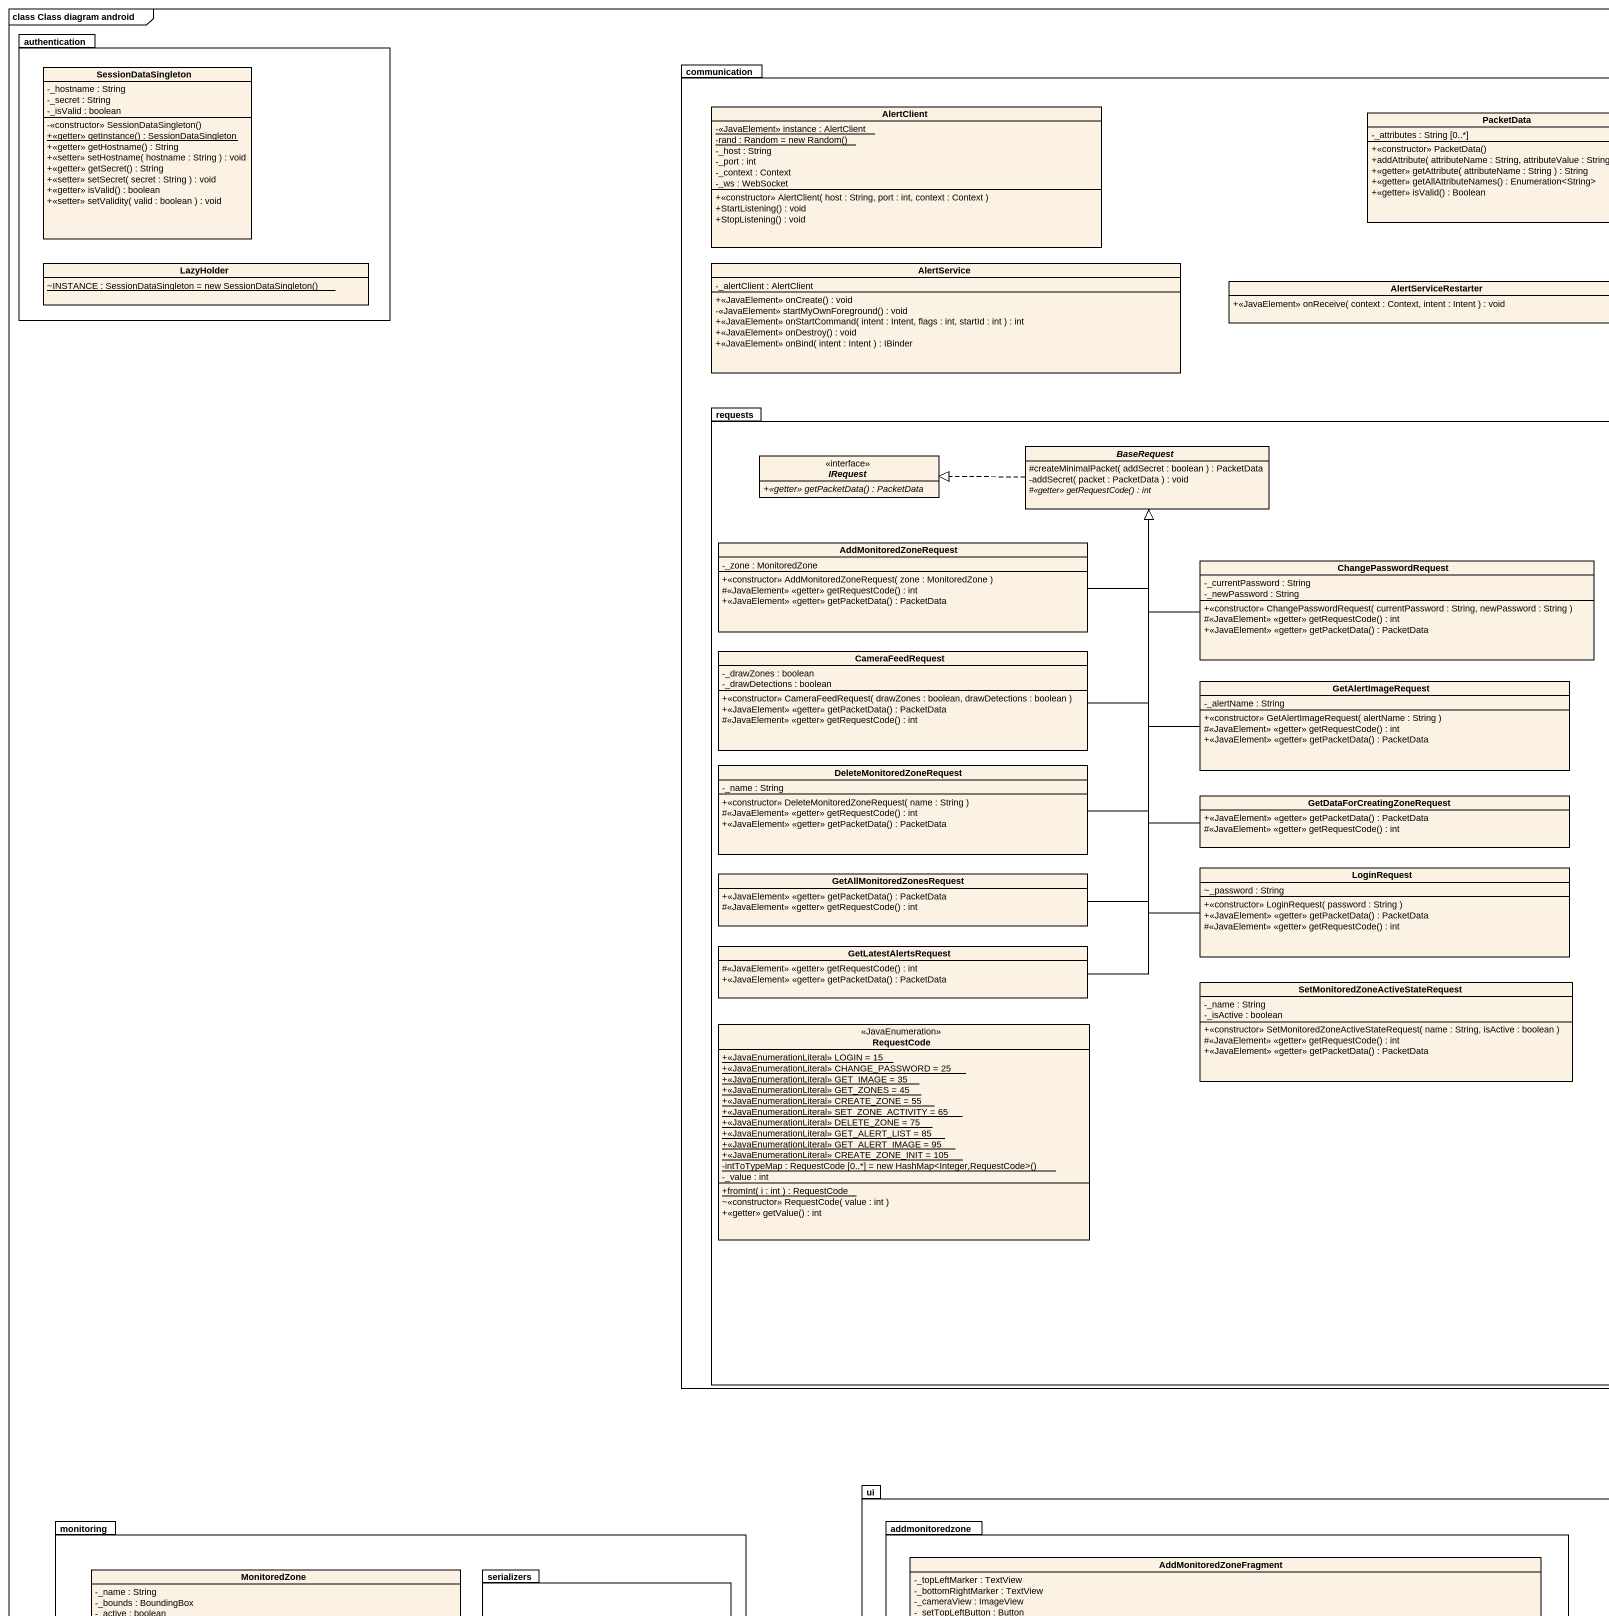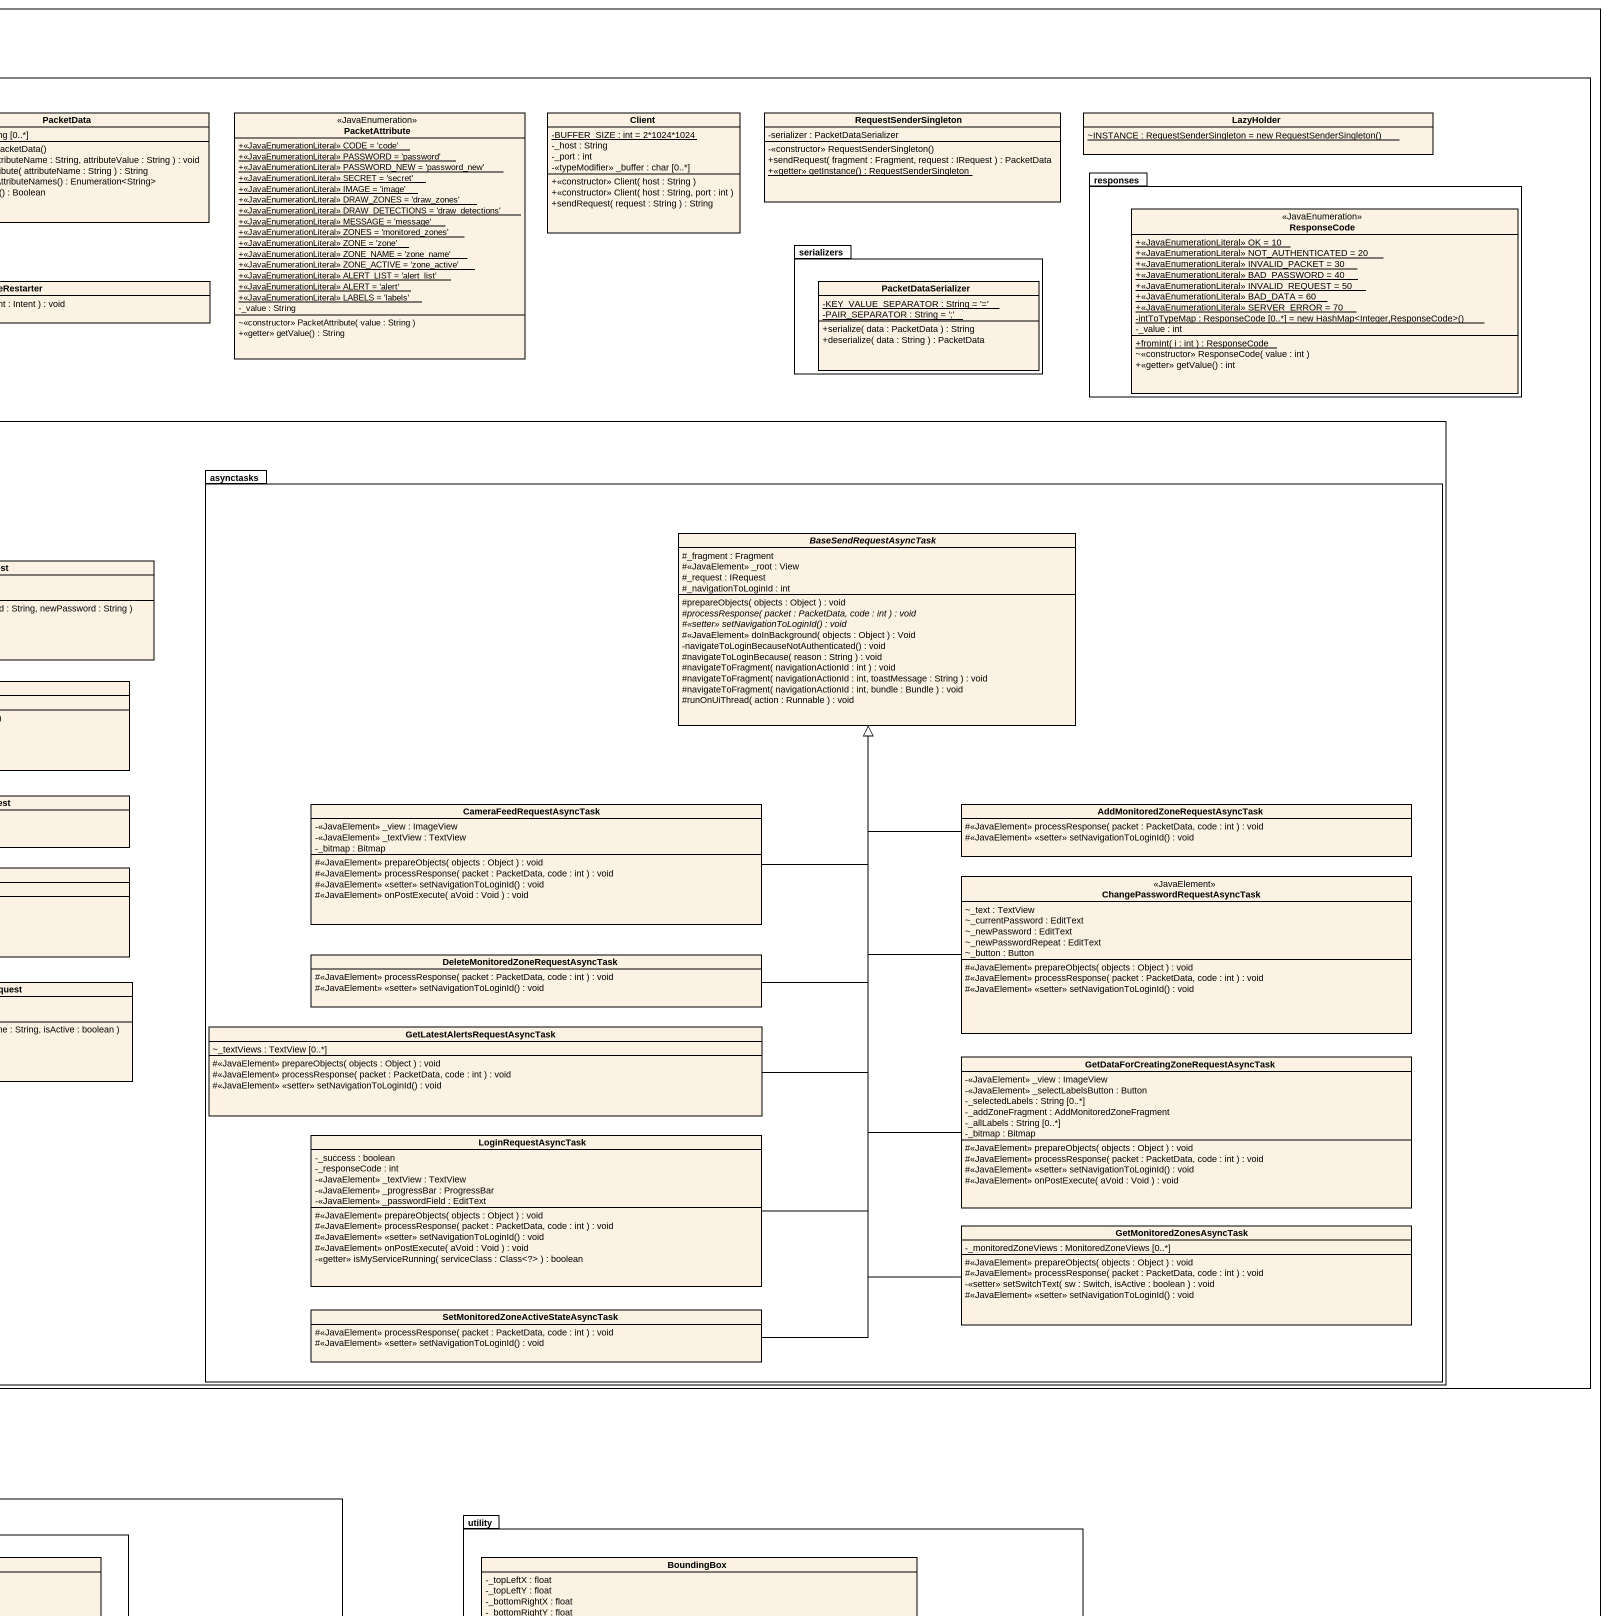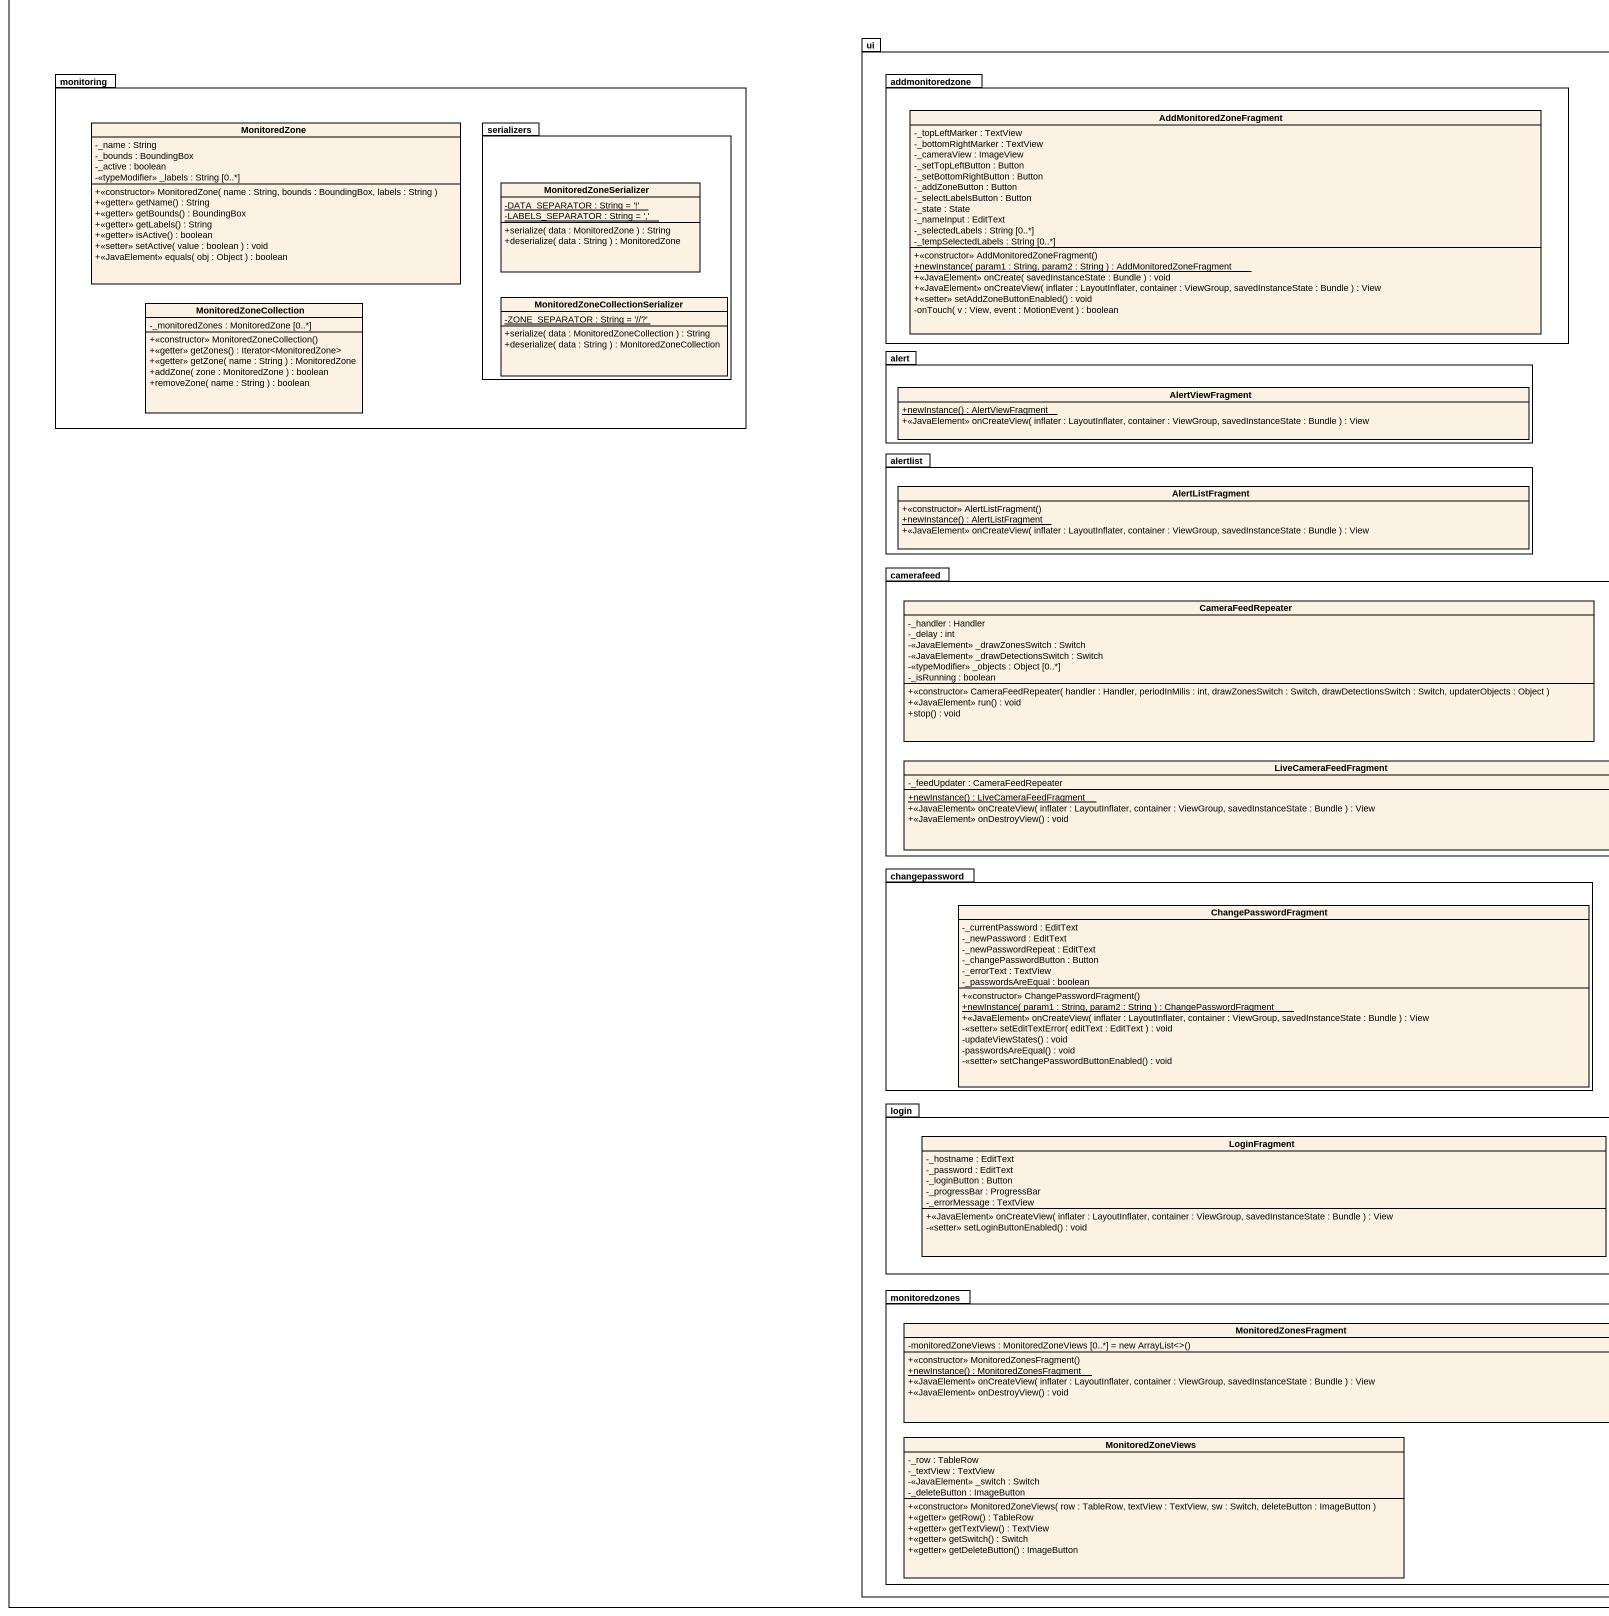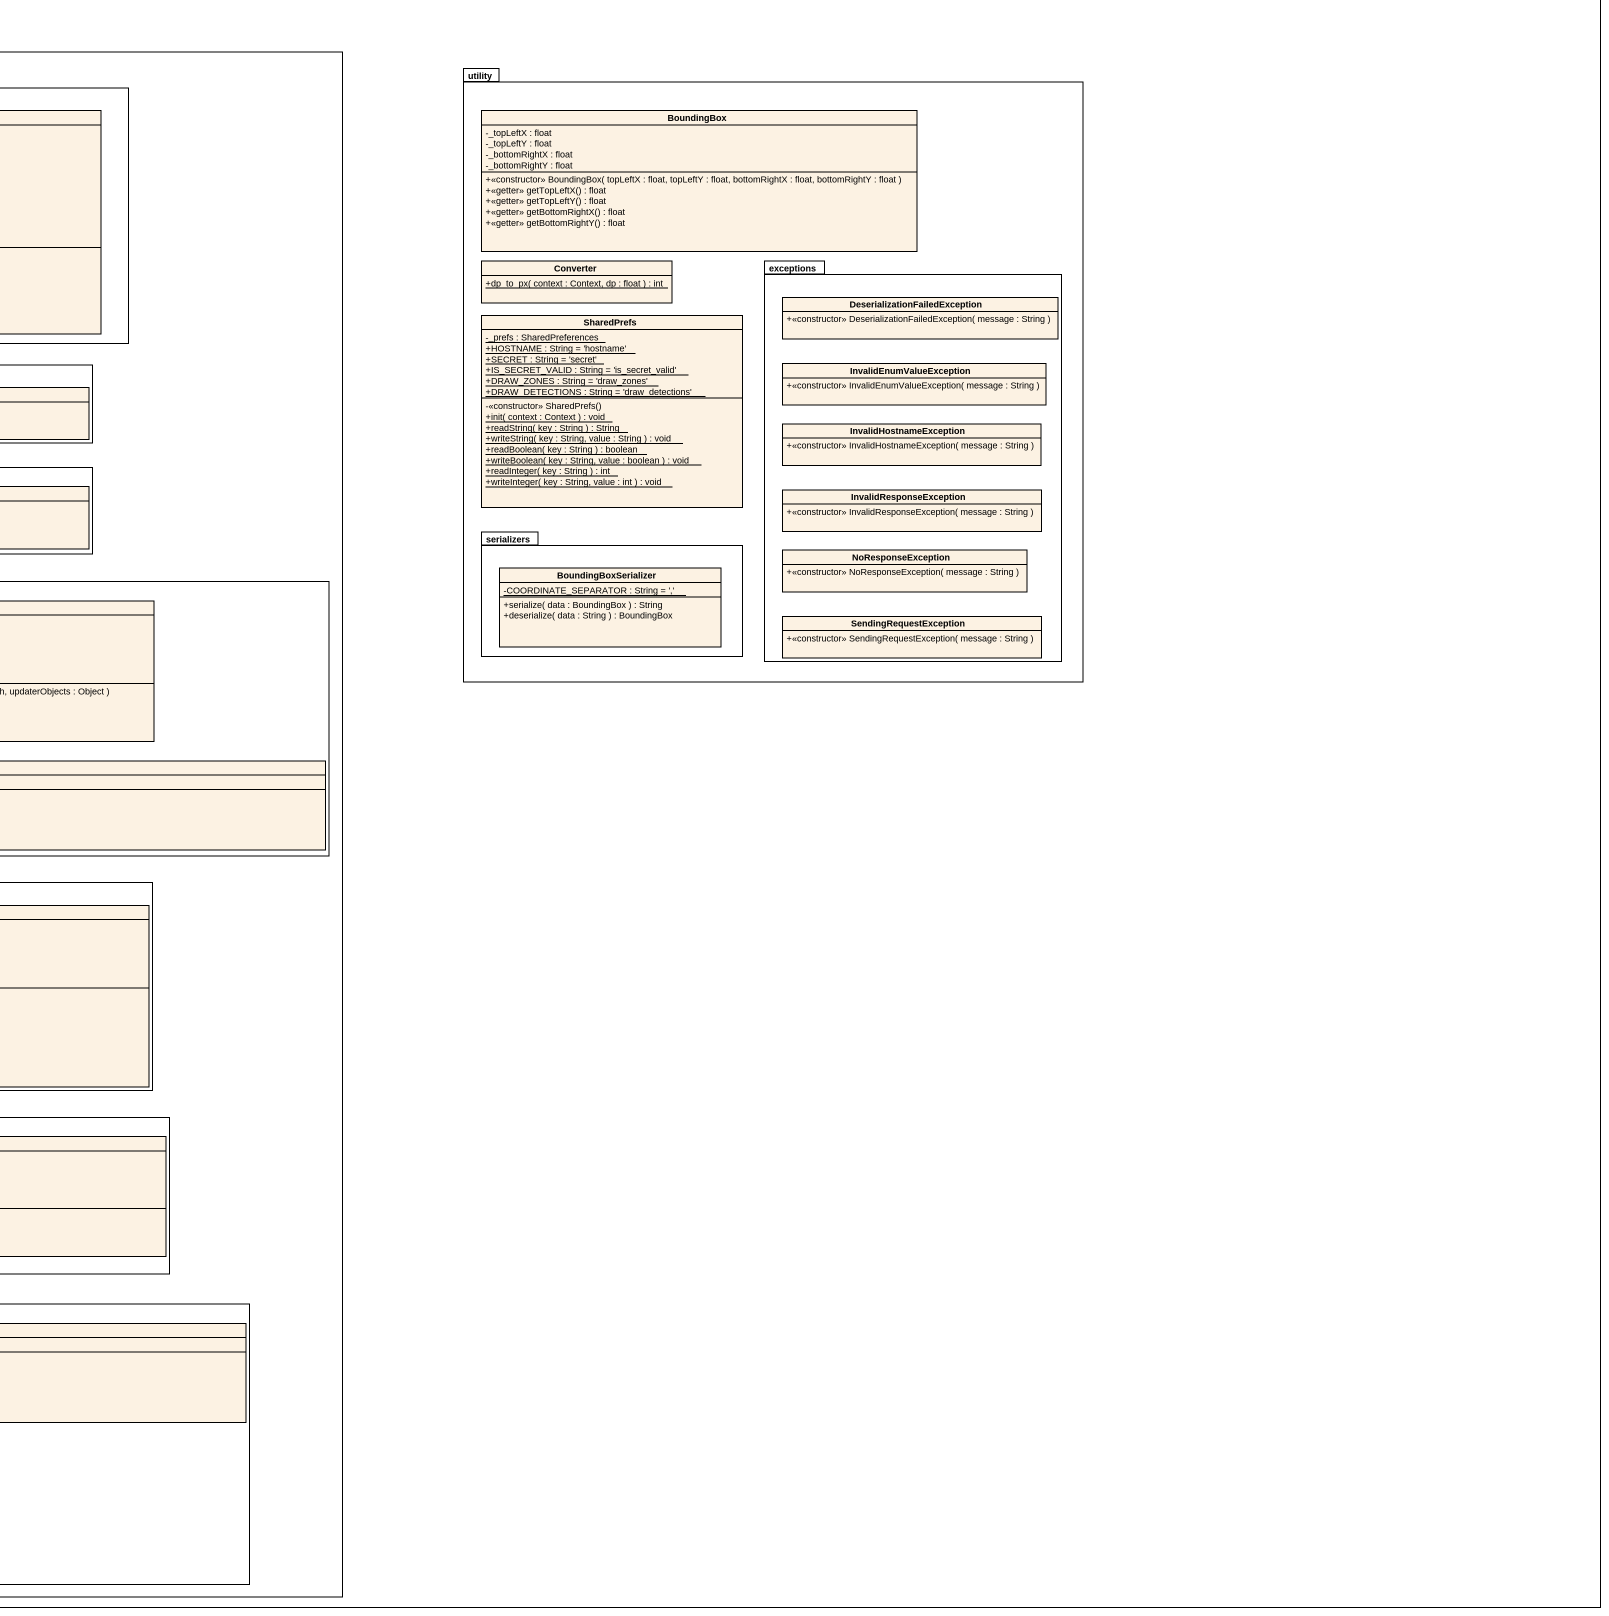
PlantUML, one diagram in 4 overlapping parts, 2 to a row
@startuml
mainframe class Class diagram android
hide circle
hide empty members
skinparam classAttributeIconSize 0
package authentication {
  class SessionDataSingleton {
    -_hostname : String
    -_secret : String
    -_isValid : boolean
    -<<constructor>> SessionDataSingleton()
    {static} +<<getter>> getInstance() : SessionDataSingleton
    +<<getter>> getHostname() : String
    +<<setter>> setHostname( hostname : String ) : void
    +<<getter>> getSecret() : String
    +<<setter>> setSecret( secret : String ) : void
    +<<getter>> isValid() : boolean
    +<<setter>> setValidity( valid : boolean ) : void
  }
  class "LazyHolder" as LazyHolder_2 {
    {static} {field} ~INSTANCE : SessionDataSingleton = new SessionDataSingleton()
  }
}
package communication {
  class AlertClient {
    {static} -<<JavaElement>> instance : AlertClient
    {static} {field} -rand : Random = new Random()
    -_host : String
    -_port : int
    -_context : Context
    -_ws : WebSocket
    +<<constructor>> AlertClient( host : String, port : int, context : Context )
    +StartListening() : void
    +StopListening() : void
  }
  class PacketData {
    -_attributes : String [0..*]
    +<<constructor>> PacketData()
    +addAttribute( attributeName : String, attributeValue : String ) : void
    +<<getter>> getAttribute( attributeName : String ) : String
    +<<getter>> getAllAttributeNames() : Enumeration<String>
    +<<getter>> isValid() : Boolean
  }
  class PacketAttribute <<JavaEnumeration>> {
    {static} +<<JavaEnumerationLiteral>> CODE = 'code'
    {static} +<<JavaEnumerationLiteral>> PASSWORD = 'password'
    {static} +<<JavaEnumerationLiteral>> PASSWORD_NEW = 'password_new'
    {static} +<<JavaEnumerationLiteral>> SECRET = 'secret'
    {static} +<<JavaEnumerationLiteral>> IMAGE = 'image'
    {static} +<<JavaEnumerationLiteral>> DRAW_ZONES = 'draw_zones'
    {static} +<<JavaEnumerationLiteral>> DRAW_DETECTIONS = 'draw_detections'
    {static} +<<JavaEnumerationLiteral>> MESSAGE = 'message'
    {static} +<<JavaEnumerationLiteral>> ZONES = 'monitored_zones'
    {static} +<<JavaEnumerationLiteral>> ZONE = 'zone'
    {static} +<<JavaEnumerationLiteral>> ZONE_NAME = 'zone_name'
    {static} +<<JavaEnumerationLiteral>> ZONE_ACTIVE = 'zone_active'
    {static} +<<JavaEnumerationLiteral>> ALERT_LIST = 'alert_list'
    {static} +<<JavaEnumerationLiteral>> ALERT = 'alert'
    {static} +<<JavaEnumerationLiteral>> LABELS = 'labels'
    -_value : String
    ~<<constructor>> PacketAttribute( value : String )
    +<<getter>> getValue() : String
  }
  class Client {
    {static} -BUFFER_SIZE : int = 2*1024*1024
    -_host : String
    -_port : int
    -<<typeModifier>> _buffer : char [0..*]
    +<<constructor>> Client( host : String )
    +<<constructor>> Client( host : String, port : int )
    +sendRequest( request : String ) : String
  }
  class RequestSenderSingleton {
    -serializer : PacketDataSerializer
    -<<constructor>> RequestSenderSingleton()
    +sendRequest( fragment : Fragment, request : IRequest ) : PacketData
    {static} +<<getter>> getInstance() : RequestSenderSingleton
  }
  class LazyHolder {
    {static} {field} ~INSTANCE : RequestSenderSingleton = new RequestSenderSingleton()
  }
  package responses {
    class ResponseCode <<JavaEnumeration>> {
      {static} +<<JavaEnumerationLiteral>> OK = 10
      {static} +<<JavaEnumerationLiteral>> NOT_AUTHENTICATED = 20
      {static} +<<JavaEnumerationLiteral>> INVALID_PACKET = 30
      {static} +<<JavaEnumerationLiteral>> BAD_PASSWORD = 40
      {static} +<<JavaEnumerationLiteral>> INVALID_REQUEST = 50
      {static} +<<JavaEnumerationLiteral>> BAD_DATA = 60
      {static} +<<JavaEnumerationLiteral>> SERVER_ERROR = 70
      {static} {field} -intToTypeMap : ResponseCode [0..*] = new HashMap<Integer,ResponseCode>()
      -_value : int
      {static} +fromInt( i : int ) : ResponseCode
      ~<<constructor>> ResponseCode( value : int )
      +<<getter>> getValue() : int
    }
  }
  package serializers {
    class PacketDataSerializer {
      {static} -KEY_VALUE_SEPARATOR : String = '='
      {static} -PAIR_SEPARATOR : String = ';'
      +serialize( data : PacketData ) : String
      +deserialize( data : String ) : PacketData
    }
  }
  class AlertService {
    -_alertClient : AlertClient
    +<<JavaElement>> onCreate() : void
    -<<JavaElement>> startMyOwnForeground() : void
    +<<JavaElement>> onStartCommand( intent : Intent, flags : int, startId : int ) : int
    +<<JavaElement>> onDestroy() : void
    +<<JavaElement>> onBind( intent : Intent ) : IBinder
  }
  class AlertServiceRestarter {
    +<<JavaElement>> onReceive( context : Context, intent : Intent ) : void
  }
  package requests {
    abstract class BaseRequest {
      #createMinimalPacket( addSecret : boolean ) : PacketData
      -addSecret( packet : PacketData ) : void
      {abstract} #<<getter>> getRequestCode() : int
    }
    interface IRequest {
      {abstract} +<<getter>> getPacketData() : PacketData
    }
    package asynctasks {
      abstract class BaseSendRequestAsyncTask {
        #_fragment : Fragment
        #<<JavaElement>> _root : View
        #_request : IRequest
        #_navigationToLoginId : int
        #prepareObjects( objects : Object ) : void
        {abstract} #processResponse( packet : PacketData, code : int ) : void
        {abstract} #<<setter>> setNavigationToLoginId() : void
        #<<JavaElement>> doInBackground( objects : Object ) : Void
        -navigateToLoginBecauseNotAuthenticated() : void
        #navigateToLoginBecause( reason : String ) : void
        #navigateToFragment( navigationActionId : int ) : void
        #navigateToFragment( navigationActionId : int, toastMessage : String ) : void
        #navigateToFragment( navigationActionId : int, bundle : Bundle ) : void
        #runOnUiThread( action : Runnable ) : void
      }
      class CameraFeedRequestAsyncTask {
        -<<JavaElement>> _view : ImageView
        -<<JavaElement>> _textView : TextView
        -_bitmap : Bitmap
        #<<JavaElement>> prepareObjects( objects : Object ) : void
        #<<JavaElement>> processResponse( packet : PacketData, code : int ) : void
        #<<JavaElement>> <<setter>> setNavigationToLoginId() : void
        #<<JavaElement>> onPostExecute( aVoid : Void ) : void
      }
      class "AddMonitoredZoneRequestAsyncTask" as AddMonitoredZoneRequestAsync {
        #<<JavaElement>> processResponse( packet : PacketData, code : int ) : void
        #<<JavaElement>> <<setter>> setNavigationToLoginId() : void
      }
      class "ChangePasswordRequestAsyncTask" as ChangePasswordRequestAsyncTa <<JavaElement>> {
        ~_text : TextView
        ~_currentPassword : EditText
        ~_newPassword : EditText
        ~_newPasswordRepeat : EditText
        ~_button : Button
        #<<JavaElement>> prepareObjects( objects : Object ) : void
        #<<JavaElement>> processResponse( packet : PacketData, code : int ) : void
        #<<JavaElement>> <<setter>> setNavigationToLoginId() : void
      }
      class "DeleteMonitoredZoneRequestAsyncTask" as DeleteMonitoredZoneRequestAs {
        #<<JavaElement>> processResponse( packet : PacketData, code : int ) : void
        #<<JavaElement>> <<setter>> setNavigationToLoginId() : void
      }
      class "GetLatestAlertsRequestAsyncTask" as GetLatestAlertsRequestAsyncT {
        ~_textViews : TextView [0..*]
        #<<JavaElement>> prepareObjects( objects : Object ) : void
        #<<JavaElement>> processResponse( packet : PacketData, code : int ) : void
        #<<JavaElement>> <<setter>> setNavigationToLoginId() : void
      }
      class "GetDataForCreatingZoneRequestAsyncTask" as GetDataForCreatingZoneReques_2 {
        -<<JavaElement>> _view : ImageView
        -<<JavaElement>> _selectLabelsButton : Button
        -_selectedLabels : String [0..*]
        -_addZoneFragment : AddMonitoredZoneFragment
        -_allLabels : String [0..*]
        -_bitmap : Bitmap
        #<<JavaElement>> prepareObjects( objects : Object ) : void
        #<<JavaElement>> processResponse( packet : PacketData, code : int ) : void
        #<<JavaElement>> <<setter>> setNavigationToLoginId() : void
        #<<JavaElement>> onPostExecute( aVoid : Void ) : void
      }
      class LoginRequestAsyncTask {
        -_success : boolean
        -_responseCode : int
        -<<JavaElement>> _textView : TextView
        -<<JavaElement>> _progressBar : ProgressBar
        -<<JavaElement>> _passwordField : EditText
        #<<JavaElement>> prepareObjects( objects : Object ) : void
        #<<JavaElement>> processResponse( packet : PacketData, code : int ) : void
        #<<JavaElement>> <<setter>> setNavigationToLoginId() : void
        #<<JavaElement>> onPostExecute( aVoid : Void ) : void
        -<<getter>> isMyServiceRunning( serviceClass : Class<?> ) : boolean
      }
      class GetMonitoredZonesAsyncTask {
        -_monitoredZoneViews : MonitoredZoneViews [0..*]
        #<<JavaElement>> prepareObjects( objects : Object ) : void
        #<<JavaElement>> processResponse( packet : PacketData, code : int ) : void
        -<<setter>> setSwitchText( sw : Switch, isActive : boolean ) : void
        #<<JavaElement>> <<setter>> setNavigationToLoginId() : void
      }
      class "SetMonitoredZoneActiveStateAsyncTask" as SetMonitoredZoneActiveStateA {
        #<<JavaElement>> processResponse( packet : PacketData, code : int ) : void
        #<<JavaElement>> <<setter>> setNavigationToLoginId() : void
      }
    }
    class AddMonitoredZoneRequest {
      -_zone : MonitoredZone
      +<<constructor>> AddMonitoredZoneRequest( zone : MonitoredZone )
      #<<JavaElement>> <<getter>> getRequestCode() : int
      +<<JavaElement>> <<getter>> getPacketData() : PacketData
    }
    class ChangePasswordRequest {
      -_currentPassword : String
      -_newPassword : String
      +<<constructor>> ChangePasswordRequest( currentPassword : String, newPassword : String )
      #<<JavaElement>> <<getter>> getRequestCode() : int
      +<<JavaElement>> <<getter>> getPacketData() : PacketData
    }
    class CameraFeedRequest {
      -_drawZones : boolean
      -_drawDetections : boolean
      +<<constructor>> CameraFeedRequest( drawZones : boolean, drawDetections : boolean )
      +<<JavaElement>> <<getter>> getPacketData() : PacketData
      #<<JavaElement>> <<getter>> getRequestCode() : int
    }
    class GetAlertImageRequest {
      -_alertName : String
      +<<constructor>> GetAlertImageRequest( alertName : String )
      #<<JavaElement>> <<getter>> getRequestCode() : int
      +<<JavaElement>> <<getter>> getPacketData() : PacketData
    }
    class DeleteMonitoredZoneRequest {
      -_name : String
      +<<constructor>> DeleteMonitoredZoneRequest( name : String )
      #<<JavaElement>> <<getter>> getRequestCode() : int
      +<<JavaElement>> <<getter>> getPacketData() : PacketData
    }
    class "GetDataForCreatingZoneRequest" as GetDataForCreatingZoneReques {
      +<<JavaElement>> <<getter>> getPacketData() : PacketData
      #<<JavaElement>> <<getter>> getRequestCode() : int
    }
    class GetAllMonitoredZonesRequest {
      +<<JavaElement>> <<getter>> getPacketData() : PacketData
      #<<JavaElement>> <<getter>> getRequestCode() : int
    }
    class LoginRequest {
      ~_password : String
      +<<constructor>> LoginRequest( password : String )
      +<<JavaElement>> <<getter>> getPacketData() : PacketData
      #<<JavaElement>> <<getter>> getRequestCode() : int
    }
    class GetLatestAlertsRequest {
      #<<JavaElement>> <<getter>> getRequestCode() : int
      +<<JavaElement>> <<getter>> getPacketData() : PacketData
    }
    class "SetMonitoredZoneActiveStateRequest" as SetMonitoredZoneActiveStateR {
      -_name : String
      -_isActive : boolean
      +<<constructor>> SetMonitoredZoneActiveStateRequest( name : String, isActive : boolean )
      #<<JavaElement>> <<getter>> getRequestCode() : int
      +<<JavaElement>> <<getter>> getPacketData() : PacketData
    }
    class RequestCode <<JavaEnumeration>> {
      {static} +<<JavaEnumerationLiteral>> LOGIN = 15
      {static} +<<JavaEnumerationLiteral>> CHANGE_PASSWORD = 25
      {static} +<<JavaEnumerationLiteral>> GET_IMAGE = 35
      {static} +<<JavaEnumerationLiteral>> GET_ZONES = 45
      {static} +<<JavaEnumerationLiteral>> CREATE_ZONE = 55
      {static} +<<JavaEnumerationLiteral>> SET_ZONE_ACTIVITY = 65
      {static} +<<JavaEnumerationLiteral>> DELETE_ZONE = 75
      {static} +<<JavaEnumerationLiteral>> GET_ALERT_LIST = 85
      {static} +<<JavaEnumerationLiteral>> GET_ALERT_IMAGE = 95
      {static} +<<JavaEnumerationLiteral>> CREATE_ZONE_INIT = 105
      {static} {field} -intToTypeMap : RequestCode [0..*] = new HashMap<Integer,RequestCode>()
      -_value : int
      {static} +fromInt( i : int ) : RequestCode
      ~<<constructor>> RequestCode( value : int )
      +<<getter>> getValue() : int
    }
  }
}
package ui {
  package addmonitoredzone {
    class AddMonitoredZoneFragment {
      -_topLeftMarker : TextView
      -_bottomRightMarker : TextView
      -_cameraView : ImageView
      -_setTopLeftButton : Button
      -_setBottomRightButton : Button
      -_addZoneButton : Button
      -_selectLabelsButton : Button
      -_state : State
      -_nameInput : EditText
      -_selectedLabels : String [0..*]
      -_tempSelectedLabels : String [0..*]
      +<<constructor>> AddMonitoredZoneFragment()
      {static} +newInstance( param1 : String, param2 : String ) : AddMonitoredZoneFragment
      +<<JavaElement>> onCreate( savedInstanceState : Bundle ) : void
      +<<JavaElement>> onCreateView( inflater : LayoutInflater, container : ViewGroup, savedInstanceState : Bundle ) : View
      +<<setter>> setAddZoneButtonEnabled() : void
      -onTouch( v : View, event : MotionEvent ) : boolean
    }
  }
  package alert {
    class AlertViewFragment {
      {static} +newInstance() : AlertViewFragment
      +<<JavaElement>> onCreateView( inflater : LayoutInflater, container : ViewGroup, savedInstanceState : Bundle ) : View
    }
  }
  package alertlist {
    class AlertListFragment {
      +<<constructor>> AlertListFragment()
      {static} +newInstance() : AlertListFragment
      +<<JavaElement>> onCreateView( inflater : LayoutInflater, container : ViewGroup, savedInstanceState : Bundle ) : View
    }
  }
  package camerafeed {
    class CameraFeedRepeater {
      -_handler : Handler
      -_delay : int
      -<<JavaElement>> _drawZonesSwitch : Switch
      -<<JavaElement>> _drawDetectionsSwitch : Switch
      -<<typeModifier>> _objects : Object [0..*]
      -_isRunning : boolean
      +<<constructor>> CameraFeedRepeater( handler : Handler, periodInMilis : int, drawZonesSwitch : Switch, drawDetectionsSwitch : Switch, updaterObjects : Object )
      +<<JavaElement>> run() : void
      +stop() : void
    }
    class LiveCameraFeedFragment {
      -_feedUpdater : CameraFeedRepeater
      {static} +newInstance() : LiveCameraFeedFragment
      +<<JavaElement>> onCreateView( inflater : LayoutInflater, container : ViewGroup, savedInstanceState : Bundle ) : View
      +<<JavaElement>> onDestroyView() : void
    }
  }
  package changepassword {
    class ChangePasswordFragment {
      -_currentPassword : EditText
      -_newPassword : EditText
      -_newPasswordRepeat : EditText
      -_changePasswordButton : Button
      -_errorText : TextView
      -_passwordsAreEqual : boolean
      +<<constructor>> ChangePasswordFragment()
      {static} +newInstance( param1 : String, param2 : String ) : ChangePasswordFragment
      +<<JavaElement>> onCreateView( inflater : LayoutInflater, container : ViewGroup, savedInstanceState : Bundle ) : View
      -<<setter>> setEditTextError( editText : EditText ) : void
      -updateViewStates() : void
      -passwordsAreEqual() : void
      -<<setter>> setChangePasswordButtonEnabled() : void
    }
  }
  package login {
    class LoginFragment {
      -_hostname : EditText
      -_password : EditText
      -_loginButton : Button
      -_progressBar : ProgressBar
      -_errorMessage : TextView
      +<<JavaElement>> onCreateView( inflater : LayoutInflater, container : ViewGroup, savedInstanceState : Bundle ) : View
      -<<setter>> setLoginButtonEnabled() : void
    }
  }
  package monitoredzones {
    class MonitoredZonesFragment {
      {field} -monitoredZoneViews : MonitoredZoneViews [0..*] = new ArrayList<>()
      +<<constructor>> MonitoredZonesFragment()
      {static} +newInstance() : MonitoredZonesFragment
      +<<JavaElement>> onCreateView( inflater : LayoutInflater, container : ViewGroup, savedInstanceState : Bundle ) : View
      +<<JavaElement>> onDestroyView() : void
    }
    class MonitoredZoneViews {
      -_row : TableRow
      -_textView : TextView
      -<<JavaElement>> _switch : Switch
      -_deleteButton : ImageButton
      +<<constructor>> MonitoredZoneViews( row : TableRow, textView : TextView, sw : Switch, deleteButton : ImageButton )
      +<<getter>> getRow() : TableRow
      +<<getter>> getTextView() : TextView
      +<<getter>> getSwitch() : Switch
      +<<getter>> getDeleteButton() : ImageButton
    }
  }
}
package monitoring {
  class MonitoredZone {
    -_name : String
    -_bounds : BoundingBox
    -_active : boolean
    -<<typeModifier>> _labels : String [0..*]
    +<<constructor>> MonitoredZone( name : String, bounds : BoundingBox, labels : String )
    +<<getter>> getName() : String
    +<<getter>> getBounds() : BoundingBox
    +<<getter>> getLabels() : String
    +<<getter>> isActive() : boolean
    +<<setter>> setActive( value : boolean ) : void
    +<<JavaElement>> equals( obj : Object ) : boolean
  }
  package "serializers" as serializers_2 {
    class MonitoredZoneSerializer {
      {static} -DATA_SEPARATOR : String = '!'
      {static} -LABELS_SEPARATOR : String = ','
      +serialize( data : MonitoredZone ) : String
      +deserialize( data : String ) : MonitoredZone
    }
    class "MonitoredZoneCollectionSerializer" as MonitoredZoneCollectionSeria {
      {static} -ZONE_SEPARATOR : String = '//?'
      +serialize( data : MonitoredZoneCollection ) : String
      +deserialize( data : String ) : MonitoredZoneCollection
    }
  }
  class MonitoredZoneCollection {
    -_monitoredZones : MonitoredZone [0..*]
    +<<constructor>> MonitoredZoneCollection()
    +<<getter>> getZones() : Iterator<MonitoredZone>
    +<<getter>> getZone( name : String ) : MonitoredZone
    +addZone( zone : MonitoredZone ) : boolean
    +removeZone( name : String ) : boolean
  }
}
package utility {
  class BoundingBox {
    -_topLeftX : float
    -_topLeftY : float
    -_bottomRightX : float
    -_bottomRightY : float
    +<<constructor>> BoundingBox( topLeftX : float, topLeftY : float, bottomRightX : float, bottomRightY : float )
    +<<getter>> getTopLeftX() : float
    +<<getter>> getTopLeftY() : float
    +<<getter>> getBottomRightX() : float
    +<<getter>> getBottomRightY() : float
  }
  class Converter {
    {static} +dp_to_px( context : Context, dp : float ) : int
  }
  package exceptions {
    class "DeserializationFailedException" as DeserializationFailedExcepti {
      +<<constructor>> DeserializationFailedException( message : String )
    }
    class InvalidEnumValueException {
      +<<constructor>> InvalidEnumValueException( message : String )
    }
    class InvalidHostnameException {
      +<<constructor>> InvalidHostnameException( message : String )
    }
    class InvalidResponseException {
      +<<constructor>> InvalidResponseException( message : String )
    }
    class NoResponseException {
      +<<constructor>> NoResponseException( message : String )
    }
    class SendingRequestException {
      +<<constructor>> SendingRequestException( message : String )
    }
  }
  class SharedPrefs {
    {static} -_prefs : SharedPreferences
    {static} +HOSTNAME : String = 'hostname'
    {static} +SECRET : String = 'secret'
    {static} +IS_SECRET_VALID : String = 'is_secret_valid'
    {static} +DRAW_ZONES : String = 'draw_zones'
    {static} +DRAW_DETECTIONS : String = 'draw_detections'
    -<<constructor>> SharedPrefs()
    {static} +init( context : Context ) : void
    {static} +readString( key : String ) : String
    {static} +writeString( key : String, value : String ) : void
    {static} +readBoolean( key : String ) : boolean
    {static} +writeBoolean( key : String, value : boolean ) : void
    {static} +readInteger( key : String ) : int
    {static} +writeInteger( key : String, value : int ) : void
  }
  package "serializers" as serializers_3 {
    class BoundingBoxSerializer {
      {static} -COORDINATE_SEPARATOR : String = ','
      +serialize( data : BoundingBox ) : String
      +deserialize( data : String ) : BoundingBox
    }
  }
}
BaseRequest .left.|> IRequest
AddMonitoredZoneRequest -right-|> BaseRequest
ChangePasswordRequest -left-|> BaseRequest
CameraFeedRequest -up-|> BaseRequest
GetAlertImageRequest -up-|> BaseRequest
DeleteMonitoredZoneRequest -up-|> BaseRequest
GetDataForCreatingZoneReques -up-|> BaseRequest
CameraFeedRequestAsyncTask -up-|> BaseSendRequestAsyncTask
AddMonitoredZoneRequestAsync -up-|> BaseSendRequestAsyncTask
GetAllMonitoredZonesRequest -up-|> BaseRequest
LoginRequest -up-|> BaseRequest
ChangePasswordRequestAsyncTa -up-|> BaseSendRequestAsyncTask
GetLatestAlertsRequest -up-|> BaseRequest
DeleteMonitoredZoneRequestAs -up-|> BaseSendRequestAsyncTask
GetLatestAlertsRequestAsyncT -up-|> BaseSendRequestAsyncTask
GetDataForCreatingZoneReques_2 -up-|> BaseSendRequestAsyncTask
LoginRequestAsyncTask -up-|> BaseSendRequestAsyncTask
GetMonitoredZonesAsyncTask -up-|> BaseSendRequestAsyncTask
SetMonitoredZoneActiveStateA -up-|> BaseSendRequestAsyncTask
@enduml
